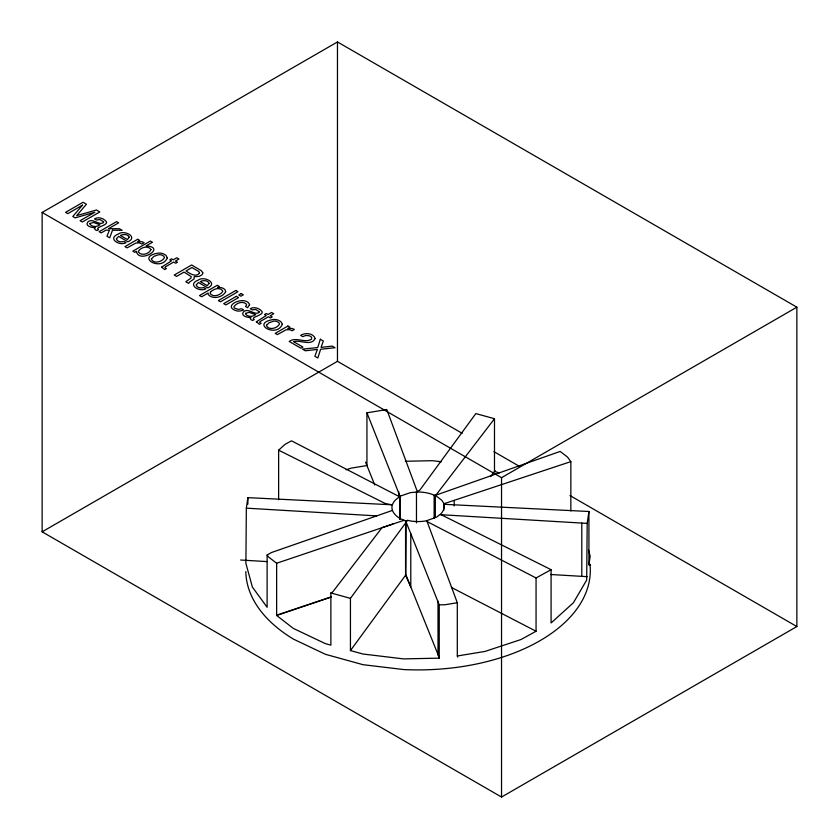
<?xml version="1.0" encoding="UTF-8"?>
<svg xmlns="http://www.w3.org/2000/svg" width="839" height="839" viewBox="0 0 839 839"><rect width="100%" height="100%" fill="white"/><g stroke="black" fill="none" stroke-linecap="round" stroke-linejoin="round"><path stroke-width="1.26" d="M392.432 510.416L271.427 552.544L267.117 555.04L267.117 607.258L252.413 587.122L245.9 563.441L246.341 508.151L247.883 497.642L391.656 504.763L385.489 503.61L278.632 450.165L284.998 444.397L291.49 440.832L399.731 496.856L399.731 519.047M435.336 495.346L560.2 451.424L567.531 457.098L570.845 461.628L443.716 503.799A26.103 15.071 0 0 1 440.381 514.307L551.087 569.691L551.087 622.968L573.404 602.748L586.692 580.032L587.185 523.389L588.926 511.496L444.376 504.333L441.838 500.327L435.336 495.346L435.336 517.432M590.32 564.846L588.926 564.773L590.184 556.142L588.475 549.912M551.087 569.691L536.058 577.966L425.803 520.904A26.103 15.071 0 0 1 407.324 520.253L406.086 521.942L439.237 604.867L439.237 658.143L403.569 658.898L362.909 654.011L350.44 650.571L350.44 598.354L405.573 523.033L405.573 575.25L410.785 586.901L410.785 533.625M350.44 650.571L405.573 575.25M405.761 575.659L406.086 521.942M416.469 522.886L416.469 492.021L419.878 490.06L475.849 413.575L494.486 418.734L436.165 494.811L434.141 495.199A26.103 15.071 0 0 0 416.469 492.021L410.271 492.682L399.983 496.227L399.983 519.372M490.542 476.604L495.157 470.585M416.469 492.021L417.235 491.371L386.779 409.537L366.937 412.819L366.937 465.54L351.09 468.162L346.119 469.798M42.139 212.456L337.467 41.95L796.861 307.179L796.861 626.544L501.533 797.05L42.139 531.821L42.139 212.456L501.533 477.685L796.861 307.179M42.139 531.821L337.467 361.315L462.237 433.354M267.117 555.04L268.553 556.991L276.639 563.252L276.639 615.469L293.377 628.432L325.448 643.66L330.881 645.16L330.881 592.942L332.831 591.81L382.007 527.668L392.904 524.039M536.058 577.966L536.058 631.243L521.029 639.517L484.994 651.431L457.307 655.993L457.307 602.717L426.768 520.652L436.5 517.17L439.919 514.643L587.185 523.389M399.731 496.856L399.584 496.919A26.103 15.071 0 0 0 392.369 510.29C394.75 516.342 401.021 519.477 406.925 521.176L403.842 520.358L276.639 563.252M276.639 615.469L331.153 597.085M277.782 614.809L331.132 596.928M457.307 602.717L445.069 604.741L439.237 604.867M405.279 461.272L432.515 460.695L441.408 461.754M246.341 508.151L376.711 515.891M550.552 574.495L587.185 576.666M240.636 560.022L267.201 561.606M499.457 472.839L494.486 471.466L494.486 418.734M330.881 592.942L350.44 598.354M451.455 587.457L536.058 631.243M494.003 451.686L518.953 466.096M569.996 495.566L796.861 626.544M366.937 412.819L399.983 496.227M365.552 462.121L374.76 484.973M406.024 575.082L439.206 657.451M457.307 655.993L457.706 657.063M439.237 658.143L438.01 654.483L438.01 601.206M588.926 511.496L588.926 564.773M581.794 523.075L581.794 576.351M570.845 461.628L570.845 511.014M501.533 477.685L501.533 797.05M454.203 500.705L454.203 505.907M443.716 503.799L443.716 510.301M434.141 495.199L434.141 518.345M398.735 491.759L398.735 496.908M337.467 41.95L337.467 361.315M278.632 450.165L278.632 499.771M247.883 497.642L247.883 504.166M589.974 564.29A172.257 99.453 0 0 1 403.569 669.553L362.909 664.666L325.448 654.315L293.377 639.087A172.257 99.453 0 0 1 245.796 571.59M249.582 304.662L247.599 307.682L245.523 306.476L246.614 304.851L246.309 304.001C242.733 300.74 236.64 302.921 234.112 306.445A3.713 2.139 0 0 0 234.616 308.154L238.266 309.423L241.58 308.752L243.656 309.958L240.835 310.86A6.177 3.566 0 0 1 236.892 310.923C220.311 306.12 245.754 294.552 249.582 304.662M161.623 267.148L164.717 269.581L166.405 268.606L164.916 267.641L165.356 266.865L173.673 262.072L175.708 263.247L177.448 262.229L175.414 261.055L178.969 259.01L176.809 257.762L173.254 259.807L171.534 258.811L169.782 259.828L171.502 260.824L161.623 267.148M256.356 321.84L259.461 324.284L261.149 323.309L259.66 322.344L260.1 321.568L268.417 316.764L270.441 317.939L272.193 316.932L270.158 315.758L273.713 313.702L271.553 312.454L267.998 314.51L266.267 313.513L264.526 314.52L266.246 315.516L256.356 321.84M116.422 238.727C116.81 241.926 121.487 242.272 123.983 241.454L126.081 242.67C119.599 246.404 106.815 238.444 118.33 234.05C123.868 229.498 138.645 236.881 127.948 241.8L118.624 236.409L116.422 238.727M196.284 284.841C196.662 288.029 201.339 288.375 203.835 287.557L205.943 288.773C199.451 292.507 186.667 284.547 198.182 280.153C203.72 275.601 218.497 282.984 207.81 287.903L198.476 282.512L196.284 284.841M103.554 221.874L103.491 222.576C98.792 225.985 92.689 217.301 87.675 222.146C84.645 226.152 92.458 228.019 95.321 227.568L94.513 228.47L95.342 229.844L97.03 230.578L98.603 229.655C93.999 227.505 106.28 225.848 106.584 222.513L106.469 221.884C103.963 218.287 98.478 216.577 94.545 218.853L96.537 220.007L100.156 219.598L103.554 221.874M259.209 311.73L259.146 312.444C254.448 315.852 248.344 307.158 243.331 312.014C240.29 316.02 248.113 317.887 250.976 317.436L250.169 318.327L250.997 319.711L252.686 320.435L254.259 319.523C249.655 317.373 261.936 315.716 262.24 312.381L262.125 311.751C259.618 308.154 254.133 306.445 250.2 308.721L252.193 309.874L255.811 309.465L259.209 311.73M151.502 258.8L151.429 259.44C154.124 264.243 162.409 261.831 164.454 257.604L163.773 256.199L161.854 255.066A4.122 2.381 0 0 0 158.508 254.762L154.009 256.325L151.502 258.8M266.561 325.228L266.477 325.857C269.172 330.671 277.457 328.259 279.502 324.022L278.831 322.616L276.901 321.494A4.122 2.381 0 0 0 273.556 321.18L269.057 322.753L266.561 325.228M202.86 272.895L202.021 274.793L199.2 276.409L194.155 276.671L194.113 278.936L189.404 282.145L188.702 283.435L185.797 281.757L190.893 278.16L191.24 276.618L184.056 272.098L176.557 276.419L174.197 275.056L191.659 264.977L201.423 270.777L202.86 272.895M150.936 249.603C149.29 253.86 141.529 256.346 138.477 252.109L138.435 251.333C140.564 247.358 148.367 245.072 150.936 249.603M136.442 251.385C138.781 264.306 167.139 247.232 146.112 245.921L152.446 242.261L150.37 241.066L132.835 251.186L134.817 252.319L136.442 251.385M167.307 257.846C161.424 272.119 134.869 256.703 158.508 253.074A7.436 4.289 0 0 1 163.364 253.818L165.87 255.234L167.307 257.846M282.355 324.274C276.482 338.547 249.917 323.12 273.556 319.491A7.436 4.289 0 0 1 278.412 320.236L280.918 321.662L282.355 324.274M90.004 223.499L89.878 224.149C92.059 227.296 97.209 227.054 100.009 224.747L93.433 222.461L90.004 223.499M245.659 313.367L245.533 314.017C247.715 317.163 252.864 316.922 255.664 314.615L249.089 312.328L245.659 313.367M129.237 237.227L127.455 239.545L120.376 235.465C123.06 234.081 127.968 233.861 129.237 237.227M209.089 283.33L207.306 285.648L200.238 281.568C202.912 280.184 207.82 279.964 209.089 283.33M199.535 272.759C196.651 278.149 189.289 273.262 186.027 270.955L191.995 267.515L198.77 271.532L199.535 272.759M315.139 338.526C311.091 346.654 300.278 339.47 293.619 341.672L302.921 347.042L300.897 348.206L289.203 341.463C296.125 336.376 304.956 343.644 311.615 339.124L311.584 337.173L309.35 335.747L305.763 335.474L302.785 336.617L300.614 335.359C304.966 332.517 313.408 332.957 315.139 338.526M225.67 291.636C222.933 297.478 212.529 299.838 208.198 294.458L208.156 293.01L201.654 296.775L199.504 295.538L217.259 285.281L219.346 286.487L217.658 287.462C220.626 287.19 225.418 287.955 225.67 291.636M320.351 339.271L317.698 347.566L302.491 349.129L305.344 350.775L317.362 349.423L314.887 356.292L317.824 357.98L320.634 349.265L335.013 347.734L332.192 346.108L321.085 347.409L323.309 340.98L320.351 339.271M112.51 230.243L109.689 237.815L106.952 236.241L109.406 230.232L105.966 230.148L101.183 232.906L99.128 231.721L116.6 221.632L118.656 222.828L108.514 228.68L119.411 228.722L122.148 230.306L112.51 230.243M210.495 292.077L210.19 293.608C213.316 297.635 220.363 295.338 222.65 291.511L222.629 290.734C219.682 286.697 213.358 289.036 210.495 292.077M82.505 205.115L72.794 216.514L75.132 217.867L94.849 212.236L80.072 220.72L82.316 222.01L99.789 211.931L96.433 209.991L76.685 215.644L86.427 204.223L83.04 202.262L65.578 212.351L67.833 213.651L82.505 205.115M137.69 239.283L124.959 246.635L127.098 247.862L135.918 243.027L139.526 242.911L141.854 244.023L144.109 242.723L142.053 241.737L137.523 241.726L139.725 240.447L137.69 239.283M235.822 290.472L218.35 300.551L220.5 301.788L237.961 291.699L235.822 290.472M236.378 296.324L223.709 303.645L225.88 304.903L238.559 297.583L236.378 296.324M241.171 293.556L238.748 294.961L240.919 296.209L243.352 294.814L241.171 293.556M287.934 326.025L275.202 333.377L277.342 334.604L286.162 329.769L289.77 329.654L292.098 330.776L294.353 329.465L292.297 328.479L287.767 328.469L289.969 327.2L287.934 326.025"/></g></svg>
